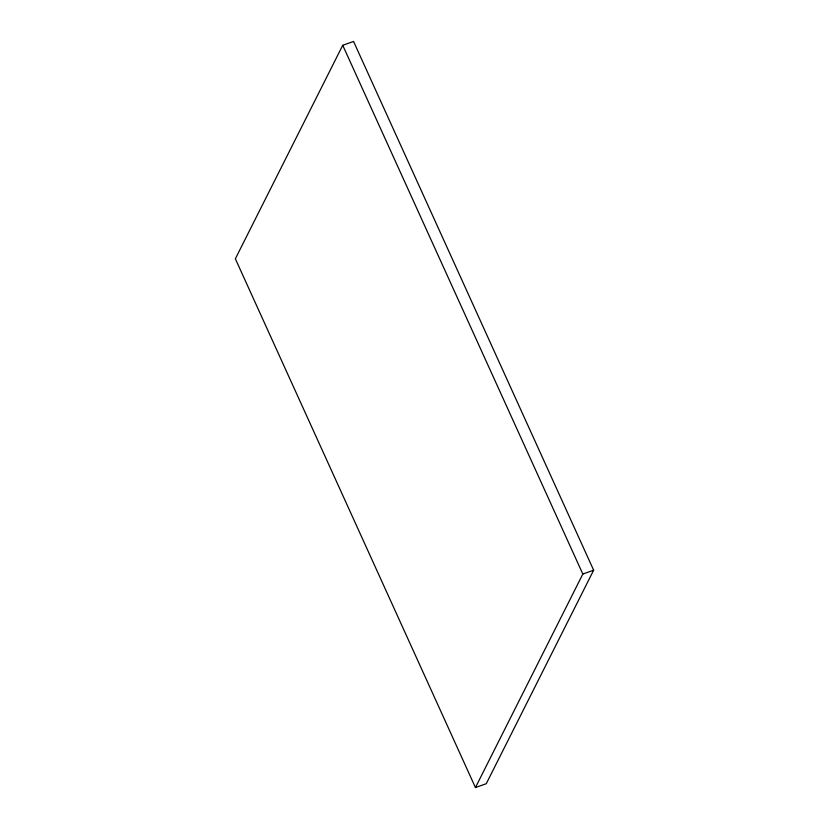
<?xml version="1.0" encoding="UTF-8"?>
<svg xmlns="http://www.w3.org/2000/svg" width="829" height="829" viewBox="0 0 829 829"><rect width="100%" height="100%" fill="white"/><g stroke="black" fill="none" stroke-linecap="round" stroke-linejoin="round"><path stroke-width="1.24" d="M342.729 45.294L235.353 258.793L475.442 787.55L486.271 783.706L593.647 570.207L353.558 41.45L342.729 45.294L582.828 574.051L475.442 787.55M582.828 574.051L593.647 570.207"/></g></svg>
